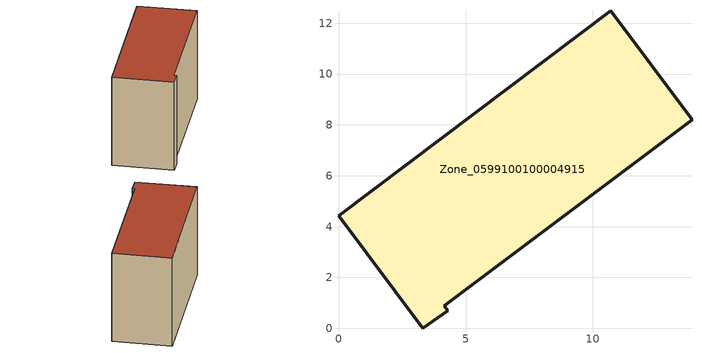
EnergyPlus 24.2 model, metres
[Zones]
Zone_0599100100004915
 floor ground (C_G): 0,4.43 10.7,12.49 13.9,8.21 4.15,0.9 4.3,0.7 3.32,0 z0
 wall outside (C_F): 4.3,0.7 4.15,0.9 13.9,8.21 10.7,12.49 0,4.43 3.32,0 4.3,0.7 z0:8.68
 roof outside (C_R): 0,4.43 3.32,0 4.3,0.7 4.15,0.9 13.9,8.21 10.7,12.49 z8.68
[BUILDING]
Pand.0599100100004915: North Axis=0; Terrain=City; Loads Convergence Tolerance Value=0.04; Temperature Convergence Tolerance Value=0.4; Solar Distribution=FullExterior; Maximum Number of Warmup Days=25; Minimum Number of Warmup Days=1
[Site:Location]
Rotterdam.The.Hague.AP_ZH_NLD Design_Conditions: Latitude=51.96; Longitude=4.45; Time Zone=1; Elevation=-4.5
[SITE:GROUNDTEMPERATURE:BUILDINGSURFACE]
18, 18, 18, 18, 18, 18, 18, 18, 18, 18, 18, 18
[MATERIAL] Thermal Absorptance=0.9; Solar Absorptance=0.7; Visible Absorptance=0.7
Name | Roughness | Thickness | Conductivity | Density | Specific Heat
G.TI.2006-2014 | MediumSmooth | 0.15 | 0.06 | 540 | 1210
F.TI.2006-2014 | Rough | 0.3 | 0.12 | 1920 | 840
R.TI.2006-2014 | MediumRough | 0.2 | 0.08 | 1500 | 1000
[CONSTRUCTION]
C_G: G.TI.2006-2014
C_F: F.TI.2006-2014
C_R: R.TI.2006-2014
[ZONE]
Zone_0599100100004915: Type=1; Multiplier=1; Ceiling Height=Autocalculate; Volume=Autocalculate; Floor Area=autocalculate; Part of Total Floor Area=Yes
[ZONEINFILTRATION:DESIGNFLOWRATE]
Infil_Zone_0599100100004915: Zone or ZoneList or Space or SpaceList=Zone_0599100100004915; Schedule=AlwaysOn; Design Flow Rate Calculation Method=Flow/Area; Flow Rate per Floor Area=0.0015; Constant Term Coefficient=1; Temperature Term Coefficient=0; Velocity Term Coefficient=0; Velocity Squared Term Coefficient=0
[HVACTEMPLATE:ZONE:IDEALLOADSAIRSYSTEM]
Zone_0599100100004915: Maximum Heating Supply Air Temperature=50; Minimum Cooling Supply Air Temperature=13; Maximum Heating Supply Air Humidity Ratio=0.0156; Minimum Cooling Supply Air Humidity Ratio=0.0077; Heating Limit=NoLimit; Cooling Limit=NoLimit; Dehumidification Control Type=ConstantSensibleHeatRatio; Cooling Sensible Heat Ratio=0.7; Dehumidification Setpoint=60; Humidification Control Type=None; Humidification Setpoint=30; Outdoor Air Method=None; Outdoor Air Flow Rate per Person=0.00944; Outdoor Air Flow Rate per Zone Floor Area=0; Outdoor Air Flow Rate per Zone=0; Demand Controlled Ventilation Type=None; Outdoor Air Economizer Type=NoEconomizer; Heat Recovery Type=None; Sensible Heat Recovery Effectiveness=0.7; Latent Heat Recovery Effectiveness=0.65
[ZONECONTROL:THERMOSTAT]
ThermostatControl_Zone_0599100100004915: Zone or ZoneList=Zone_0599100100004915; Control Type Schedule=DualSetpointControlType; Control 1=Thermostat_Zone_0599100100004915; Temperature Difference Between Cutout And Setpoint=0
[THERMOSTATSETPOINT:DUALSETPOINT]
Thermostat_Zone_0599100100004915: Heating Setpoint Temperature Schedule=HeatingSetpoint_Zone_0599100100004915; Cooling Setpoint Temperature Schedule=CoolingSetpoint_Zone_0599100100004915
[SCHEDULE:COMPACT]
HeatingSetpoint_Zone_0599100100004915: Through: 12/31, For: AllDays, Until: 24:00, 21
CoolingSetpoint_Zone_0599100100004915: Through: 12/31, For: AllDays, Until: 24:00, 24
DualSetpointControlType: Through: 12/31, For: AllDays, Until: 24:00, 4
AlwaysOn: Through: 12/31, For: AllDays, Until: 24:00, 1
